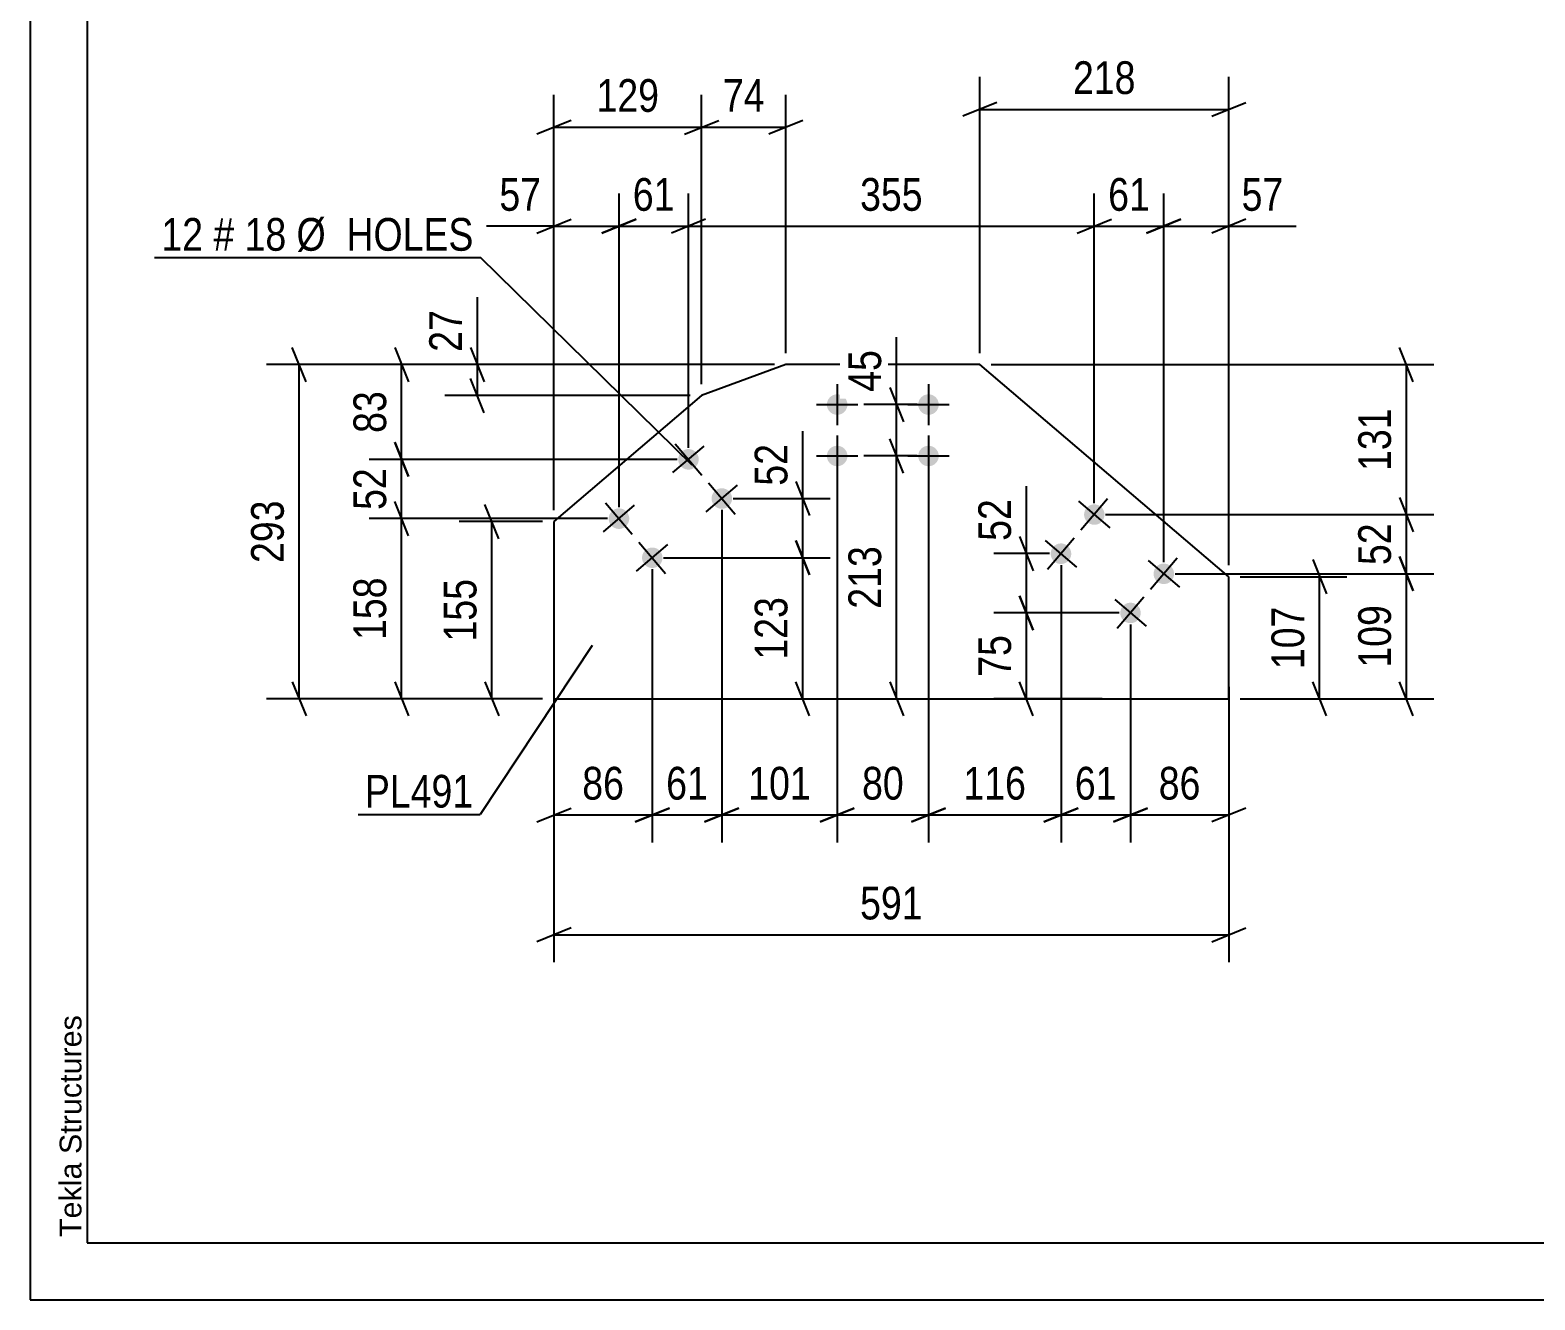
# Model space of a CAD drawing. Header units: millimetres. Extents: x 0 to 1189, y 0 to 841.
# Drawn here: x 0 to 131.8, y 0 to 111.2 of the extents above; entities that cross this region are included whole.
import ezdxf

# ---------------------------------------------------------------- set-up
doc = ezdxf.new("R2010")
doc.units = ezdxf.units.MM
doc.styles.add('Arial', font='ARIAL.TTF', dxfattribs={"height": 0.2})
doc.styles.add('Arial Narrow', font='ARIALN.TTF', dxfattribs={"height": 0.2})

# ---------------------------------------------------------------- blocks, each defined once
blk = doc.blocks.new('Unknown-570385304-1115')
at = {"color": 5, "linetype": 'Continuous'}
for p, q in [((0, 841), (0, 0)), ((5, 836), (5, 5)), ((5, 5), (1184, 5)), ((0, 0), (1189, 0))]:
    blk.add_line(p, q, dxfattribs=at)
at = {"color": 174, "linetype": 'Continuous', "style": 'Arial'}
blk.add_text('Tekla Structures', height=1.9102, rotation=90, dxfattribs=at).set_placement((4.5, 5.5))
blk = doc.blocks.new('Bolt-570385304-39604 - 39602')
at = {"linetype": 'Continuous'}
for points in [[(93.91, 68.17, -1), (92.54, 69.33, -1)], [(90.99, 64.74, -1), (89.62, 65.91, -1)], [(100, 62.98, -1), (98.63, 64.15, -1)], [(97.08, 59.56, -1), (95.71, 60.72, -1)]]:
    blk.add_hatch(color=1, dxfattribs=at).paths.add_polyline_path(points)
at = {"color": 1, "linetype": 'Continuous'}
for p, q in [((91.85, 69.92), (94.59, 67.58)), ((94.39, 70.12), (92.06, 67.38)), ((88.93, 66.49), (91.68, 64.16)), ((91.47, 66.7), (89.14, 63.95)), ((97.94, 64.73), (100.68, 62.4)), ((100.48, 64.94), (98.15, 62.19)), ((95.03, 61.31), (97.77, 58.97)), ((97.56, 61.51), (95.23, 58.77))]:
    blk.add_line(p, q, dxfattribs=at)
blk = doc.blocks.new('Part-570385304-39603 - 39602')
at = {"color": 2, "linetype": 'Continuous'}
for p, q in [((66.2, 81.88), (58.83, 79.17)), ((83.2, 81.88), (66.2, 81.88)), ((105.01, 63.31), (83.2, 81.88)), ((58.83, 79.17), (45.89, 68.14)), ((45.89, 68.14), (45.89, 52.62)), ((105.01, 52.62), (105.01, 63.31)), ((45.89, 52.62), (105.01, 52.62))]:
    blk.add_line(p, q, dxfattribs=at)
blk = doc.blocks.new('Bolt-570385304-39605 - 39602')
at = {"linetype": 'Continuous'}
for points in [[(71.6, 78.38, -1), (69.8, 78.38, -1)], [(79.6, 78.38, -1), (77.8, 78.38, -1)], [(71.6, 73.88, -1), (69.8, 73.88, -1)], [(79.6, 73.88, -1), (77.8, 73.88, -1)]]:
    blk.add_hatch(color=1, dxfattribs=at).paths.add_polyline_path(points)
at = {"color": 1, "linetype": 'Continuous'}
for p, q in [((70.7, 80.18), (70.7, 76.58)), ((78.7, 80.18), (78.7, 76.58)), ((68.9, 78.38), (72.5, 78.38)), ((76.9, 78.38), (80.5, 78.38)), ((70.7, 75.68), (70.7, 72.08)), ((78.7, 75.68), (78.7, 72.08)), ((68.9, 73.88), (72.5, 73.88)), ((76.9, 73.88), (80.5, 73.88))]:
    blk.add_line(p, q, dxfattribs=at)
blk = doc.blocks.new('Bolt-570385304-39606 - 39602')
at = {"linetype": 'Continuous'}
for points in [[(58.36, 74.17, -1), (56.99, 73, -1)], [(61.28, 70.74, -1), (59.91, 69.57, -1)], [(52.27, 68.98, -1), (50.9, 67.81, -1)], [(55.19, 65.55, -1), (53.82, 64.39, -1)]]:
    blk.add_hatch(color=1, dxfattribs=at).paths.add_polyline_path(points)
at = {"color": 1, "linetype": 'Continuous'}
for p, q in [((56.31, 72.42), (59.05, 74.75)), ((56.51, 74.95), (58.84, 72.21)), ((59.22, 68.99), (61.96, 71.32)), ((59.43, 71.53), (61.76, 68.79)), ((50.22, 67.23), (52.96, 69.56)), ((50.42, 69.77), (52.75, 67.03)), ((53.13, 63.8), (55.87, 66.14)), ((53.34, 66.34), (55.67, 63.6))]:
    blk.add_line(p, q, dxfattribs=at)
blk = doc.blocks.new('StraightDimension-570385304-42122 - 39602')
at = {"color": 7, "linetype": 'Continuous'}
for p, q in [((57.68, 74.58), (57.68, 96.85)), ((93.22, 69.75), (93.22, 96.85)), ((59.18, 94.6), (56.18, 93.4)), ((57.68, 94), (93.22, 94)), ((91.72, 93.4), (94.72, 94.6))]:
    blk.add_line(p, q, dxfattribs=at)
at = {"color": 0}
blk.add_wipeout([(78.79, 94.75), (78.79, 98.95), (72.11, 98.95), (72.11, 94.75)], dxfattribs=at)
at = {"color": 3, "style": 'Arial Narrow'}
blk.add_text('355', height=2.863, dxfattribs=at).set_placement((72.71, 95.35))
blk = doc.blocks.new('StraightDimension-570385304-40242 - 39602')
at = {"color": 7, "linetype": 'Continuous'}
for p, q in [((24.17, 80.38), (22.97, 83.38)), ((65.2, 81.88), (20.72, 81.88)), ((23.57, 52.62), (23.57, 81.88)), ((22.97, 54.12), (24.17, 51.12)), ((44.89, 52.62), (20.72, 52.62))]:
    blk.add_line(p, q, dxfattribs=at)
at = {"color": 0}
blk.add_wipeout([(22.82, 70.59), (18.62, 70.59), (18.62, 63.91), (22.82, 63.91)], dxfattribs=at)
at = {"color": 3, "style": 'Arial Narrow'}
blk.add_text('293', height=2.863, rotation=90.0002, dxfattribs=at).set_placement((22.22, 64.51))
blk = doc.blocks.new('StraightDimension-570385304-42207 - 39602')
at = {"color": 7, "linetype": 'Continuous'}
for p, q in [((83.2, 82.88), (83.2, 107.07)), ((105.01, 64.31), (105.01, 107.07)), ((84.7, 104.82), (81.7, 103.62)), ((83.2, 104.22), (105.01, 104.22)), ((103.51, 103.62), (106.51, 104.82))]:
    blk.add_line(p, q, dxfattribs=at)
at = {"color": 0}
blk.add_wipeout([(97.45, 104.97), (97.45, 109.17), (90.76, 109.17), (90.76, 104.97)], dxfattribs=at)
at = {"color": 3, "style": 'Arial Narrow'}
blk.add_text('218', height=2.863, dxfattribs=at).set_placement((91.36, 105.57))
blk = doc.blocks.new('StraightDimension-570385304-40128 - 39602')
at = {"color": 7, "linetype": 'Continuous'}
for p, q in [((45.89, 51.62), (45.89, 29.56)), ((105.01, 51.62), (105.01, 29.56)), ((47.39, 32.56), (44.39, 31.36)), ((45.89, 31.96), (105.01, 31.96)), ((103.51, 31.36), (106.51, 32.56))]:
    blk.add_line(p, q, dxfattribs=at)
at = {"color": 0}
blk.add_wipeout([(78.79, 32.71), (78.79, 36.91), (72.11, 36.91), (72.11, 32.71)], dxfattribs=at)
at = {"color": 3, "style": 'Arial Narrow'}
blk.add_text('591', height=2.863, dxfattribs=at).set_placement((72.71, 33.31))
blk = doc.blocks.new('StraightDimension-570385304-42184 - 39602')
at = {"color": 7, "linetype": 'Continuous'}
for p, q in [((119.96, 65.07), (121.16, 62.07)), ((100.31, 63.57), (122.96, 63.57)), ((120.56, 52.62), (120.56, 63.57)), ((121.16, 51.12), (119.96, 54.12)), ((106.01, 52.62), (122.96, 52.62))]:
    blk.add_line(p, q, dxfattribs=at)
at = {"color": 0}
blk.add_wipeout([(119.81, 61.44), (115.61, 61.44), (115.61, 54.75), (119.81, 54.75)], dxfattribs=at)
at = {"color": 3, "style": 'Arial Narrow'}
blk.add_text('109', height=2.863, rotation=90.0002, dxfattribs=at).set_placement((119.21, 55.35))
blk = doc.blocks.new('StraightDimension-570385304-42120 - 39602')
at = {"color": 7, "linetype": 'Continuous'}
for p, q in [((99.31, 64.57), (99.31, 96.85)), ((105.01, 64.31), (105.01, 96.85)), ((97.81, 93.4), (100.81, 94.6)), ((99.31, 94), (105.01, 94)), ((106.51, 94.6), (103.51, 93.4)), ((105.01, 94), (110.92, 94)), ((105.01, 94), (110.92, 94))]:
    blk.add_line(p, q, dxfattribs=at)
at = {"color": 0}
blk.add_wipeout([(110.39, 94.75), (110.39, 98.95), (105.53, 98.95), (105.53, 94.75)], dxfattribs=at)
at = {"color": 3, "style": 'Arial Narrow'}
blk.add_text('57', height=2.863, dxfattribs=at).set_placement((106.13, 95.35))
blk = doc.blocks.new('StraightDimension-570385304-42204 - 39602')
at = {"color": 7, "linetype": 'Continuous'}
for p, q in [((58.83, 80.17), (58.83, 105.51)), ((66.2, 82.88), (66.2, 105.51)), ((57.33, 102.06), (60.33, 103.26)), ((67.7, 103.26), (64.7, 102.06)), ((58.83, 102.66), (66.2, 102.66))]:
    blk.add_line(p, q, dxfattribs=at)
at = {"color": 0}
blk.add_wipeout([(64.95, 103.41), (64.95, 107.61), (60.09, 107.61), (60.09, 103.41)], dxfattribs=at)
at = {"color": 3, "style": 'Arial Narrow'}
blk.add_text('74', height=2.863, dxfattribs=at).set_placement((60.69, 104.01))
blk = doc.blocks.new('StraightDimension-570385304-42121 - 39602')
at = {"color": 7, "linetype": 'Continuous'}
for p, q in [((93.22, 69.75), (93.22, 96.85)), ((99.31, 64.57), (99.31, 96.85)), ((91.72, 93.4), (94.72, 94.6)), ((93.22, 94), (99.31, 94)), ((100.81, 94.6), (97.81, 93.4))]:
    blk.add_line(p, q, dxfattribs=at)
at = {"color": 0}
blk.add_wipeout([(98.7, 94.75), (98.7, 98.95), (93.84, 98.95), (93.84, 94.75)], dxfattribs=at)
at = {"color": 3, "style": 'Arial Narrow'}
blk.add_text('61', height=2.863, dxfattribs=at).set_placement((94.44, 95.35))
blk = doc.blocks.new('StraightDimension-570385304-42123 - 39602')
at = {"color": 7, "linetype": 'Continuous'}
for p, q in [((51.59, 69.4), (51.59, 96.85)), ((57.68, 74.58), (57.68, 96.85)), ((50.09, 93.4), (53.09, 94.6)), ((51.59, 94), (57.68, 94)), ((59.18, 94.6), (56.18, 93.4))]:
    blk.add_line(p, q, dxfattribs=at)
at = {"color": 0}
blk.add_wipeout([(57.06, 94.75), (57.06, 98.95), (52.2, 98.95), (52.2, 94.75)], dxfattribs=at)
at = {"color": 3, "style": 'Arial Narrow'}
blk.add_text('61', height=2.863, dxfattribs=at).set_placement((52.8, 95.35))
blk = doc.blocks.new('StraightDimension-570385304-42124 - 39602')
at = {"color": 7, "linetype": 'Continuous'}
for p, q in [((45.89, 69.14), (45.89, 96.85)), ((51.59, 69.4), (51.59, 96.85)), ((45.89, 94), (39.98, 94)), ((45.89, 94), (39.98, 94)), ((44.39, 93.4), (47.39, 94.6)), ((45.89, 94), (51.59, 94)), ((53.09, 94.6), (50.09, 93.4))]:
    blk.add_line(p, q, dxfattribs=at)
at = {"color": 0}
blk.add_wipeout([(45.37, 94.75), (45.37, 98.95), (40.51, 98.95), (40.51, 94.75)], dxfattribs=at)
at = {"color": 3, "style": 'Arial Narrow'}
blk.add_text('57', height=2.863, dxfattribs=at).set_placement((41.11, 95.35))
blk = doc.blocks.new('StraightDimension-570385304-42147 - 39602')
at = {"color": 7, "linetype": 'Continuous'}
for p, q in [((41.05, 66.64), (39.85, 69.64)), ((44.89, 68.14), (37.6, 68.14)), ((40.45, 52.62), (40.45, 68.14)), ((39.85, 54.12), (41.05, 51.12)), ((44.89, 52.62), (37.6, 52.62))]:
    blk.add_line(p, q, dxfattribs=at)
at = {"color": 0}
blk.add_wipeout([(39.7, 63.72), (35.5, 63.72), (35.5, 57.04), (39.7, 57.04)], dxfattribs=at)
at = {"color": 3, "style": 'Arial Narrow'}
blk.add_text('155', height=2.863, rotation=90.0002, dxfattribs=at).set_placement((39.1, 57.64))
blk = doc.blocks.new('StraightDimension-570385304-42232 - 39602')
at = {"color": 7, "linetype": 'Continuous'}
for p, q in [((70.7, 72.88), (70.7, 40.05)), ((78.7, 72.88), (78.7, 40.05)), ((69.2, 41.85), (72.2, 43.05)), ((70.7, 42.45), (78.7, 42.45)), ((80.2, 43.05), (77.2, 41.85))]:
    blk.add_line(p, q, dxfattribs=at)
at = {"color": 0}
blk.add_wipeout([(77.13, 43.2), (77.13, 47.4), (72.28, 47.4), (72.28, 43.2)], dxfattribs=at)
at = {"color": 3, "style": 'Arial Narrow'}
blk.add_text('80', height=2.863, dxfattribs=at).set_placement((72.88, 43.8))
blk = doc.blocks.new('StraightDimension-570385304-42168 - 39602')
at = {"color": 7, "linetype": 'Continuous'}
for p, q in [((31.94, 83.38), (33.14, 80.38)), ((65.2, 81.88), (29.69, 81.88)), ((32.54, 73.58), (32.54, 81.88)), ((33.14, 72.08), (31.94, 75.08)), ((56.68, 73.58), (29.69, 73.58))]:
    blk.add_line(p, q, dxfattribs=at)
at = {"color": 0}
blk.add_wipeout([(31.79, 80.16), (27.59, 80.16), (27.59, 75.3), (31.79, 75.3)], dxfattribs=at)
at = {"color": 3, "style": 'Arial Narrow'}
blk.add_text('83', height=2.863, rotation=90.0002, dxfattribs=at).set_placement((31.19, 75.9))
blk = doc.blocks.new('StraightDimension-570385304-42233 - 39602')
at = {"color": 7, "linetype": 'Continuous'}
for p, q in [((70.7, 72.88), (70.7, 40.05)), ((60.59, 69.16), (60.59, 40.05)), ((59.09, 41.85), (62.09, 43.05)), ((60.59, 42.45), (70.7, 42.45)), ((72.2, 43.05), (69.2, 41.85))]:
    blk.add_line(p, q, dxfattribs=at)
at = {"color": 0}
blk.add_wipeout([(68.99, 43.2), (68.99, 47.4), (62.31, 47.4), (62.31, 43.2)], dxfattribs=at)
at = {"color": 3, "style": 'Arial Narrow'}
blk.add_text('101', height=2.863, dxfattribs=at).set_placement((62.91, 43.8))
blk = doc.blocks.new('StraightDimension-570385304-42169 - 39602')
at = {"color": 7, "linetype": 'Continuous'}
for p, q in [((31.94, 75.08), (33.14, 72.08)), ((56.68, 73.58), (29.69, 73.58)), ((32.54, 68.4), (32.54, 73.58)), ((33.14, 66.9), (31.94, 69.9)), ((50.59, 68.4), (29.69, 68.4))]:
    blk.add_line(p, q, dxfattribs=at)
at = {"color": 0}
blk.add_wipeout([(31.79, 73.42), (27.59, 73.42), (27.59, 68.56), (31.79, 68.56)], dxfattribs=at)
at = {"color": 3, "style": 'Arial Narrow'}
blk.add_text('52', height=2.863, rotation=90.0002, dxfattribs=at).set_placement((31.19, 69.16))
blk = doc.blocks.new('StraightDimension-570385304-42234 - 39602')
at = {"color": 7, "linetype": 'Continuous'}
for p, q in [((60.59, 69.16), (60.59, 40.05)), ((54.5, 63.97), (54.5, 40.05)), ((53, 41.85), (56, 43.05)), ((54.5, 42.45), (60.59, 42.45)), ((62.09, 43.05), (59.09, 41.85))]:
    blk.add_line(p, q, dxfattribs=at)
at = {"color": 0}
blk.add_wipeout([(59.98, 43.2), (59.98, 47.4), (55.12, 47.4), (55.12, 43.2)], dxfattribs=at)
at = {"color": 3, "style": 'Arial Narrow'}
blk.add_text('61', height=2.863, dxfattribs=at).set_placement((55.72, 43.8))
blk = doc.blocks.new('StraightDimension-570385304-42170 - 39602')
at = {"color": 7, "linetype": 'Continuous'}
for p, q in [((33.14, 66.9), (31.94, 69.9)), ((50.59, 68.4), (29.69, 68.4)), ((32.54, 52.62), (32.54, 68.4)), ((31.94, 54.12), (33.14, 51.12)), ((44.89, 52.62), (29.69, 52.62))]:
    blk.add_line(p, q, dxfattribs=at)
at = {"color": 0}
blk.add_wipeout([(31.79, 63.85), (27.59, 63.85), (27.59, 57.17), (31.79, 57.17)], dxfattribs=at)
at = {"color": 3, "style": 'Arial Narrow'}
blk.add_text('158', height=2.863, rotation=90.0002, dxfattribs=at).set_placement((31.19, 57.77))
blk = doc.blocks.new('StraightDimension-570385304-42180 - 39602')
at = {"color": 7, "linetype": 'Continuous'}
for p, q in [((39.18, 81.88), (39.18, 87.78)), ((39.18, 81.88), (39.18, 87.78)), ((38.58, 83.38), (39.78, 80.38)), ((65.2, 81.88), (36.33, 81.88)), ((39.18, 79.17), (39.18, 81.88)), ((39.78, 77.67), (38.58, 80.67)), ((57.83, 79.17), (36.33, 79.17))]:
    blk.add_line(p, q, dxfattribs=at)
at = {"color": 0}
blk.add_wipeout([(38.43, 87.26), (34.23, 87.26), (34.23, 82.4), (38.43, 82.4)], dxfattribs=at)
at = {"color": 3, "style": 'Arial Narrow'}
blk.add_text('27', height=2.863, rotation=90.0002, dxfattribs=at).set_placement((37.83, 83))
blk = doc.blocks.new('StraightDimension-570385304-42182 - 39602')
at = {"color": 7, "linetype": 'Continuous'}
for p, q in [((121.16, 80.38), (119.96, 83.38)), ((84.2, 81.88), (122.96, 81.88)), ((120.56, 68.75), (120.56, 81.88)), ((119.96, 70.25), (121.16, 67.25)), ((94.22, 68.75), (122.96, 68.75))]:
    blk.add_line(p, q, dxfattribs=at)
at = {"color": 0}
blk.add_wipeout([(119.81, 78.66), (115.61, 78.66), (115.61, 71.97), (119.81, 71.97)], dxfattribs=at)
at = {"color": 3, "style": 'Arial Narrow'}
blk.add_text('131', height=2.863, rotation=90.0002, dxfattribs=at).set_placement((119.21, 72.57))
blk = doc.blocks.new('StraightDimension-570385304-42183 - 39602')
at = {"color": 7, "linetype": 'Continuous'}
for p, q in [((119.96, 70.25), (121.16, 67.25)), ((94.22, 68.75), (122.96, 68.75)), ((120.56, 63.57), (120.56, 68.75)), ((121.16, 62.07), (119.96, 65.07)), ((100.31, 63.57), (122.96, 63.57))]:
    blk.add_line(p, q, dxfattribs=at)
at = {"color": 0}
blk.add_wipeout([(119.81, 68.59), (115.61, 68.59), (115.61, 63.73), (119.81, 63.73)], dxfattribs=at)
at = {"color": 3, "style": 'Arial Narrow'}
blk.add_text('52', height=2.863, rotation=90.0002, dxfattribs=at).set_placement((119.21, 64.33))
blk = doc.blocks.new('StraightDimension-570385304-42205 - 39602')
at = {"color": 7, "linetype": 'Continuous'}
for p, q in [((45.89, 69.14), (45.89, 105.51)), ((58.83, 80.17), (58.83, 105.51)), ((47.39, 103.26), (44.39, 102.06)), ((57.33, 102.06), (60.33, 103.26)), ((45.89, 102.66), (58.83, 102.66))]:
    blk.add_line(p, q, dxfattribs=at)
at = {"color": 0}
blk.add_wipeout([(55.7, 103.41), (55.7, 107.61), (49.02, 107.61), (49.02, 103.41)], dxfattribs=at)
at = {"color": 3, "style": 'Arial Narrow'}
blk.add_text('129', height=2.863, dxfattribs=at).set_placement((49.62, 104.01))
blk = doc.blocks.new('StraightDimension-570385304-42209 - 39602')
at = {"color": 7, "linetype": 'Continuous'}
for p, q in [((112.36, 64.81), (113.56, 61.81)), ((106.01, 63.31), (115.36, 63.31)), ((112.96, 52.62), (112.96, 63.31)), ((113.56, 51.12), (112.36, 54.12)), ((106.01, 52.62), (115.36, 52.62))]:
    blk.add_line(p, q, dxfattribs=at)
at = {"color": 0}
blk.add_wipeout([(112.21, 61.31), (108.01, 61.31), (108.01, 54.62), (112.21, 54.62)], dxfattribs=at)
at = {"color": 3, "style": 'Arial Narrow'}
blk.add_text('107', height=2.863, rotation=90.0002, dxfattribs=at).set_placement((111.61, 55.22))
blk = doc.blocks.new('StraightDimension-570385304-42213 - 39602')
at = {"color": 7, "linetype": 'Continuous'}
for p, q in [((67.69, 70.16), (67.69, 76.06)), ((67.69, 70.16), (67.69, 76.06)), ((67.09, 71.66), (68.29, 68.66)), ((61.59, 70.16), (70.09, 70.16)), ((67.69, 64.97), (67.69, 70.16)), ((68.29, 63.47), (67.09, 66.47)), ((55.5, 64.97), (70.09, 64.97))]:
    blk.add_line(p, q, dxfattribs=at)
at = {"color": 0}
blk.add_wipeout([(66.94, 75.54), (62.74, 75.54), (62.74, 70.68), (66.94, 70.68)], dxfattribs=at)
at = {"color": 3, "style": 'Arial Narrow'}
blk.add_text('52', height=2.863, rotation=90.0002, dxfattribs=at).set_placement((66.34, 71.28))
blk = doc.blocks.new('StraightDimension-570385304-42214 - 39602')
at = {"color": 7, "linetype": 'Continuous'}
for p, q in [((67.09, 66.47), (68.29, 63.47)), ((55.5, 64.97), (70.09, 64.97)), ((67.69, 52.62), (67.69, 64.97)), ((68.29, 51.12), (67.09, 54.12)), ((63.47, 52.62), (70.09, 52.62))]:
    blk.add_line(p, q, dxfattribs=at)
at = {"color": 0}
blk.add_wipeout([(66.94, 62.14), (62.74, 62.14), (62.74, 55.45), (66.94, 55.45)], dxfattribs=at)
at = {"color": 3, "style": 'Arial Narrow'}
blk.add_text('123', height=2.863, rotation=90.0002, dxfattribs=at).set_placement((66.34, 56.05))
blk = doc.blocks.new('StraightDimension-570385304-42216 - 39602')
at = {"color": 7, "linetype": 'Continuous'}
for p, q in [((87.28, 65.33), (87.28, 71.23)), ((87.28, 65.33), (87.28, 71.23)), ((86.68, 66.83), (87.88, 63.83)), ((89.31, 65.33), (84.43, 65.33)), ((87.28, 60.14), (87.28, 65.33)), ((87.88, 58.64), (86.68, 61.64)), ((95.4, 60.14), (84.43, 60.14))]:
    blk.add_line(p, q, dxfattribs=at)
at = {"color": 0}
blk.add_wipeout([(86.53, 70.71), (82.33, 70.71), (82.33, 65.85), (86.53, 65.85)], dxfattribs=at)
at = {"color": 3, "style": 'Arial Narrow'}
blk.add_text('52', height=2.863, rotation=90.0002, dxfattribs=at).set_placement((85.93, 66.45))
blk = doc.blocks.new('StraightDimension-570385304-42217 - 39602')
at = {"color": 7, "linetype": 'Continuous'}
for p, q in [((86.68, 61.64), (87.88, 58.64)), ((95.4, 60.14), (84.43, 60.14)), ((87.28, 52.62), (87.28, 60.14)), ((87.88, 51.12), (86.68, 54.12)), ((93.92, 52.62), (84.43, 52.62))]:
    blk.add_line(p, q, dxfattribs=at)
at = {"color": 0}
blk.add_wipeout([(86.53, 58.81), (82.33, 58.81), (82.33, 53.95), (86.53, 53.95)], dxfattribs=at)
at = {"color": 3, "style": 'Arial Narrow'}
blk.add_text('75', height=2.863, rotation=90.0002, dxfattribs=at).set_placement((85.93, 54.55))
blk = doc.blocks.new('StraightDimension-570385304-42219 - 39602')
at = {"color": 7, "linetype": 'Continuous'}
for p, q in [((75.9, 78.38), (75.9, 84.28)), ((75.9, 78.38), (75.9, 84.28)), ((75.3, 79.88), (76.5, 76.88)), ((77.7, 78.38), (73.05, 78.38)), ((75.9, 73.88), (75.9, 78.38)), ((76.5, 72.38), (75.3, 75.38)), ((77.7, 73.88), (73.05, 73.88))]:
    blk.add_line(p, q, dxfattribs=at)
at = {"color": 0}
blk.add_wipeout([(75.15, 83.76), (70.95, 83.76), (70.95, 78.9), (75.15, 78.9)], dxfattribs=at)
at = {"color": 3, "style": 'Arial Narrow'}
blk.add_text('45', height=2.863, rotation=90.0002, dxfattribs=at).set_placement((74.55, 79.5))
blk = doc.blocks.new('StraightDimension-570385304-42220 - 39602')
at = {"color": 7, "linetype": 'Continuous'}
for p, q in [((76.5, 72.38), (75.3, 75.38)), ((77.7, 73.88), (73.05, 73.88)), ((75.9, 52.62), (75.9, 73.88)), ((75.3, 54.12), (76.5, 51.12)), ((76.45, 52.62), (78.3, 52.62))]:
    blk.add_line(p, q, dxfattribs=at)
at = {"color": 0}
blk.add_wipeout([(75.15, 66.59), (70.95, 66.59), (70.95, 59.91), (75.15, 59.91)], dxfattribs=at)
at = {"color": 3, "style": 'Arial Narrow'}
blk.add_text('213', height=2.863, rotation=90.0002, dxfattribs=at).set_placement((74.55, 60.51))
blk = doc.blocks.new('StraightDimension-570385304-42229 - 39602')
at = {"color": 7, "linetype": 'Continuous'}
for p, q in [((96.4, 59.14), (96.4, 40.05)), ((105.01, 53.68), (105.01, 40.05)), ((94.9, 41.85), (97.9, 43.05)), ((96.4, 42.45), (105.01, 42.45)), ((106.51, 43.05), (103.51, 41.85))]:
    blk.add_line(p, q, dxfattribs=at)
at = {"color": 0}
blk.add_wipeout([(103.13, 43.2), (103.13, 47.4), (98.27, 47.4), (98.27, 43.2)], dxfattribs=at)
at = {"color": 3, "style": 'Arial Narrow'}
blk.add_text('86', height=2.863, dxfattribs=at).set_placement((98.87, 43.8))
blk = doc.blocks.new('StraightDimension-570385304-42230 - 39602')
at = {"color": 7, "linetype": 'Continuous'}
for p, q in [((90.31, 64.33), (90.31, 40.05)), ((96.4, 59.14), (96.4, 40.05)), ((88.81, 41.85), (91.81, 43.05)), ((90.31, 42.45), (96.4, 42.45)), ((97.9, 43.05), (94.9, 41.85))]:
    blk.add_line(p, q, dxfattribs=at)
at = {"color": 0}
blk.add_wipeout([(95.78, 43.2), (95.78, 47.4), (90.92, 47.4), (90.92, 43.2)], dxfattribs=at)
at = {"color": 3, "style": 'Arial Narrow'}
blk.add_text('61', height=2.863, dxfattribs=at).set_placement((91.52, 43.8))
blk = doc.blocks.new('StraightDimension-570385304-42231 - 39602')
at = {"color": 7, "linetype": 'Continuous'}
for p, q in [((78.7, 72.88), (78.7, 40.05)), ((90.31, 64.33), (90.31, 40.05)), ((77.2, 41.85), (80.2, 43.05)), ((78.7, 42.45), (90.31, 42.45)), ((91.81, 43.05), (88.81, 41.85))]:
    blk.add_line(p, q, dxfattribs=at)
at = {"color": 0}
blk.add_wipeout([(87.85, 43.2), (87.85, 47.4), (81.16, 47.4), (81.16, 43.2)], dxfattribs=at)
at = {"color": 3, "style": 'Arial Narrow'}
blk.add_text('116', height=2.863, dxfattribs=at).set_placement((81.76, 43.8))
blk = doc.blocks.new('StraightDimension-570385304-42235 - 39602')
at = {"color": 7, "linetype": 'Continuous'}
for p, q in [((54.5, 63.97), (54.5, 40.05)), ((45.89, 53.52), (45.89, 40.05)), ((44.39, 41.85), (47.39, 43.05)), ((45.89, 42.45), (54.5, 42.45)), ((56, 43.05), (53, 41.85))]:
    blk.add_line(p, q, dxfattribs=at)
at = {"color": 0}
blk.add_wipeout([(52.62, 43.2), (52.62, 47.4), (47.77, 47.4), (47.77, 43.2)], dxfattribs=at)
at = {"color": 3, "style": 'Arial Narrow'}
blk.add_text('86', height=2.863, dxfattribs=at).set_placement((48.37, 43.8))
blk = doc.blocks.new('MarkSet-570385304-42137 - 39602')
at = {"color": 0}
for points in [[(15.16, 91.85), (15.16, 94.85), (11.5, 94.85), (11.5, 91.85)], [(17.89, 91.85), (17.89, 94.85), (16.06, 94.85), (16.06, 91.85)], [(22.44, 91.85), (22.44, 94.85), (18.79, 94.85), (18.79, 91.85)], [(38.87, 91.85), (38.87, 94.85), (23.34, 94.85), (23.34, 91.85)]]:
    blk.add_wipeout(points, dxfattribs=at)
for points in [[(15.16, 91.85), (15.16, 94.85), (11.5, 94.85), (11.5, 91.85)], [(17.89, 91.85), (17.89, 94.85), (16.06, 94.85), (16.06, 91.85)], [(22.44, 91.85), (22.44, 94.85), (18.79, 94.85), (18.79, 91.85)], [(38.87, 91.85), (38.87, 94.85), (23.34, 94.85), (23.34, 91.85)]]:
    blk.add_wipeout(points, dxfattribs=at)
at = {"color": 7, "linetype": 'Continuous'}
for p in [(10.9, 91.25), (57.99, 73.09)]:
    blk.add_line(p, (39.47, 91.25), dxfattribs=at)
at = {"color": 3, "style": 'Arial Narrow'}
for s, height, p in [('12', 2.863, (11.5, 91.85)), ('#', 2.86, (16.06, 91.85)), ('18', 2.863, (18.79, 91.85)), ('Ø  HOLES', 2.863, (23.34, 91.85))]:
    blk.add_text(s, height=height, dxfattribs=at).set_placement(p)
blk = doc.blocks.new('Mark-570385304-40307 - 39602')
at = {"color": 0}
blk.add_wipeout([(38.83, 43.1), (38.83, 46.1), (29.33, 46.1), (29.33, 43.1)], dxfattribs=at)
blk.add_wipeout([(38.83, 43.1), (38.83, 46.1), (29.33, 46.1), (29.33, 43.1)], dxfattribs=at)
at = {"color": 30, "linetype": 'Continuous'}
for p in [(49.24, 57.3), (28.73, 42.5)]:
    blk.add_line(p, (39.43, 42.5), dxfattribs=at)
at = {"color": 3, "style": 'Arial Narrow'}
blk.add_text('PL491', height=2.863, dxfattribs=at).set_placement((29.33, 43.1))

msp = doc.modelspace()

# ---------------------------------------------------------------- block references
for name in ['Unknown-570385304-1115', 'Part-570385304-39603 - 39602', 'Bolt-570385304-39605 - 39602', 'Bolt-570385304-39606 - 39602', 'Bolt-570385304-39604 - 39602']:
    msp.add_blockref(name, (0, 0))

# ---------------------------------------------------------------- next in the draw order: block references
msp.add_blockref('StraightDimension-570385304-42122 - 39602', (0, 0))

# ---------------------------------------------------------------- next in the draw order: block references
for name in ['StraightDimension-570385304-42207 - 39602', 'StraightDimension-570385304-40242 - 39602']:
    msp.add_blockref(name, (0, 0))

# ---------------------------------------------------------------- next in the draw order: block references
for name in ['StraightDimension-570385304-42204 - 39602', 'StraightDimension-570385304-40128 - 39602']:
    msp.add_blockref(name, (0, 0))

# ---------------------------------------------------------------- next in the draw order: block references
for name in ['StraightDimension-570385304-42123 - 39602', 'StraightDimension-570385304-42232 - 39602', 'StraightDimension-570385304-42184 - 39602']:
    msp.add_blockref(name, (0, 0))

# ---------------------------------------------------------------- next in the draw order: block references
for name in ['StraightDimension-570385304-42124 - 39602', 'StraightDimension-570385304-42120 - 39602']:
    msp.add_blockref(name, (0, 0))

# ---------------------------------------------------------------- next in the draw order: block references
for name in ['StraightDimension-570385304-42121 - 39602', 'StraightDimension-570385304-42168 - 39602', 'StraightDimension-570385304-42147 - 39602']:
    msp.add_blockref(name, (0, 0))

# ---------------------------------------------------------------- next in the draw order: block references
for name in ['StraightDimension-570385304-42180 - 39602', 'StraightDimension-570385304-42182 - 39602', 'StraightDimension-570385304-42169 - 39602', 'StraightDimension-570385304-42233 - 39602']:
    msp.add_blockref(name, (0, 0))

# ---------------------------------------------------------------- next in the draw order: block references
for name in ['StraightDimension-570385304-42219 - 39602', 'StraightDimension-570385304-42170 - 39602', 'StraightDimension-570385304-42183 - 39602', 'StraightDimension-570385304-42234 - 39602']:
    msp.add_blockref(name, (0, 0))

# ---------------------------------------------------------------- next in the draw order: block references
for name in ['StraightDimension-570385304-42205 - 39602', 'StraightDimension-570385304-42220 - 39602', 'StraightDimension-570385304-42216 - 39602', 'StraightDimension-570385304-42209 - 39602']:
    msp.add_blockref(name, (0, 0))

# ---------------------------------------------------------------- next in the draw order: block references
for name in ['StraightDimension-570385304-42213 - 39602', 'StraightDimension-570385304-42217 - 39602']:
    msp.add_blockref(name, (0, 0))

# ---------------------------------------------------------------- next in the draw order: block references
for name in ['MarkSet-570385304-42137 - 39602', 'StraightDimension-570385304-42214 - 39602', 'StraightDimension-570385304-42229 - 39602']:
    msp.add_blockref(name, (0, 0))

# ---------------------------------------------------------------- next in the draw order: block references
for name in ['StraightDimension-570385304-42235 - 39602', 'StraightDimension-570385304-42230 - 39602']:
    msp.add_blockref(name, (0, 0))

# ---------------------------------------------------------------- next in the draw order: block references
for name in ['StraightDimension-570385304-42231 - 39602', 'Mark-570385304-40307 - 39602']:
    msp.add_blockref(name, (0, 0))

doc.saveas('drawing.dxf')
